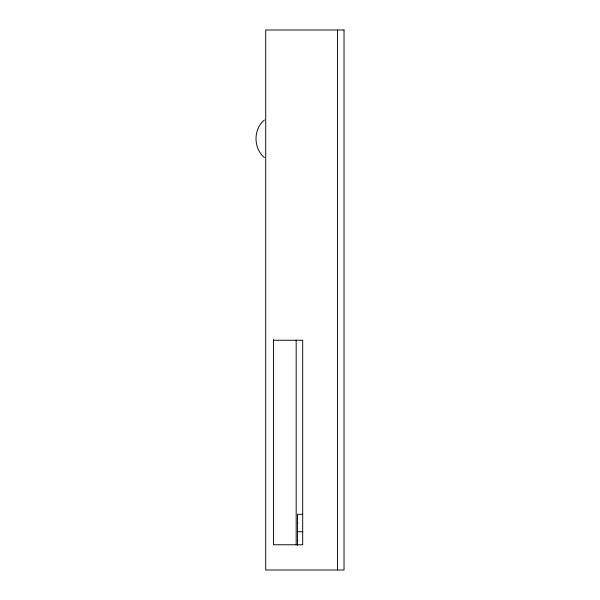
<?xml version="1.0" encoding="UTF-8"?>
<svg xmlns="http://www.w3.org/2000/svg" width="600" height="600" viewBox="0 0 600 600"><rect width="100%" height="100%" fill="white"/><g stroke="black" fill="none" stroke-linecap="round" stroke-linejoin="round"><path stroke-width="0.9" d="M264.442 119.97C253.215 129.3 253.215 148.267 264.442 157.597M273.54 340.252L302.692 340.252L302.692 544.763L273.54 544.763L273.54 339.472M302.692 514.305L297.472 514.305L297.472 545.452M297.472 523.005L297.907 523.005M297.472 531.705L302.692 531.705M297.472 540.412L297.907 540.412M337.5 30L337.5 570M296.168 340.26L296.168 544.763M344.032 30L265.71 30L265.71 570L344.032 570L344.032 30"/></g></svg>
